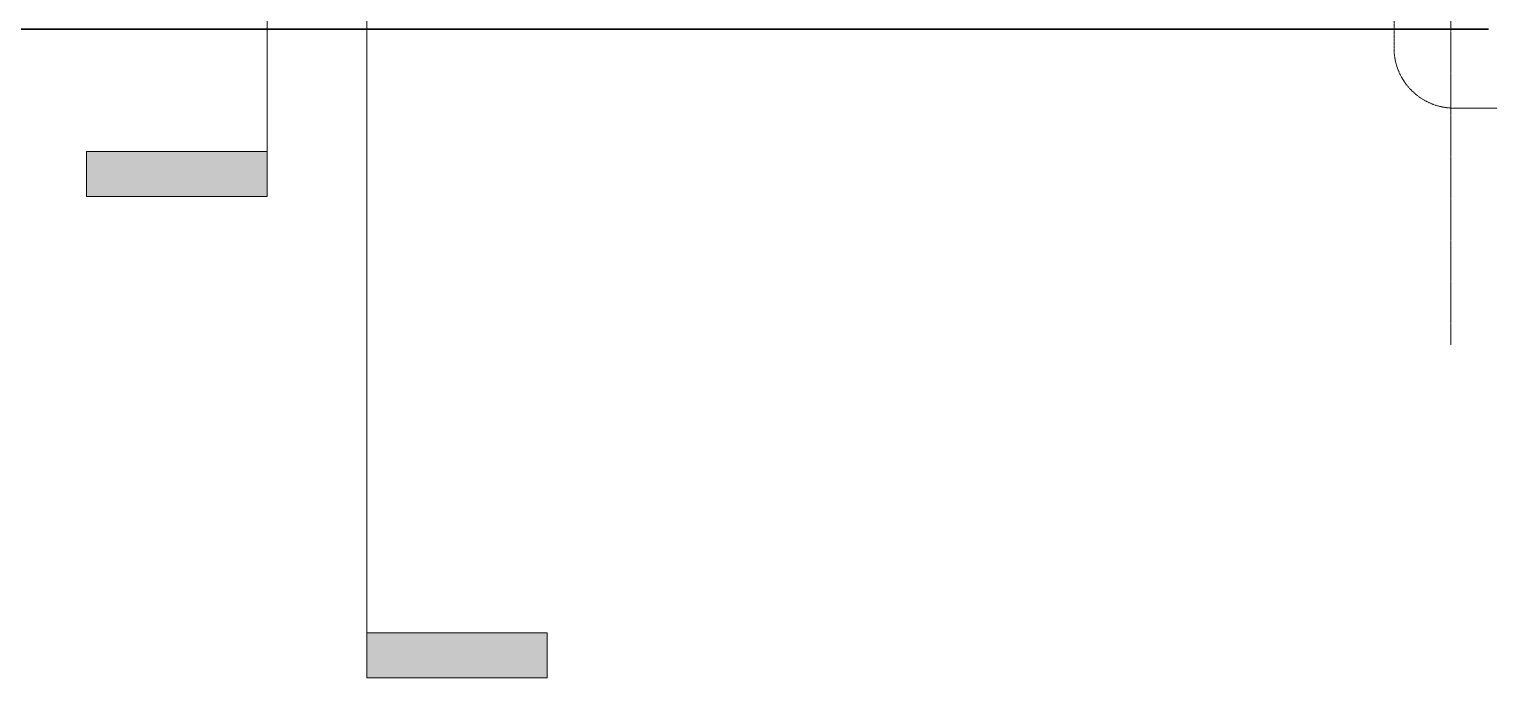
# Model space of a CAD drawing. Header units: inches. Extents: x -27425 to 3657, y -265 to 853.
# Drawn here: x -4074 to -3491, y -265 to -6 of the extents above; entities that cross this region are included whole.
import ezdxf

# ---------------------------------------------------------------- set-up
doc = ezdxf.new("R2010")
doc.units = ezdxf.units.IN
doc.header["$MEASUREMENT"] = 0
doc.linetypes.add('Dash Dot 3_16_', pattern=[0.3125, 0.1875, -0.0625, 0, -0.0625])
doc.linetypes.add('Grid Line 1_2_', pattern=[0.875, 0.5, -0.125, 0.125, -0.125])
for name, color, linetype, lineweight in [('A-ANNO-SYMB', 150, 'Continuous', 9), ('C-TOPO', 7, 'Continuous', 9), ('G-ANNO-SYMB', 111, 'Continuous', 9), ('S-GRID', 1, 'Continuous', 9)]:
    doc.layers.add(name, color=color, linetype=linetype, lineweight=lineweight)

# ---------------------------------------------------------------- blocks, each defined once
blk = doc.blocks.new('Section - 3_32_ x 3_8_-18514-Section 8')
at = {"layer": 'G-ANNO-SYMB'}
blk.add_hatch(color=256, dxfattribs=at).paths.add_polyline_path([(-25462.9, -54.82), (-25390.9, -54.82), (-25390.9, -72.82), (-25462.9, -72.82)], flags=0)
for p, q in [((-25462.9, -54.82), (-25462.9, -72.82)), ((-25390.9, -54.82), (-25462.9, -54.82)), ((-25390.9, -72.82), (-25390.9, -54.82)), ((-25462.9, -72.82), (-25390.9, -72.82))]:
    blk.add_line(p, q, dxfattribs=at)

msp = doc.modelspace()

# ---------------------------------------------------------------- linework, layer by layer
at = {"layer": 'A-ANNO-SYMB', "linetype": 'Dash Dot 3_16_'}
for p, q in [((-3529.08, 248.63), (-3529.08, -13.51)), ((-3505.08, -37.51), (-3384.37, -37.51))]:
    msp.add_line(p, q, dxfattribs=at)
msp.add_arc((-3505.08, -13.51), 24, 180, 270, dxfattribs=at)
at = {"layer": 'C-TOPO', "lineweight": 35}
for p, q in [((-7524.9, -6.01), (-3533.52, -6.01)), ((-3533.52, -6.01), (-3491.38, -6.01))]:
    msp.add_line(p, q, dxfattribs=at)
at = {"layer": 'C-TOPO'}
for q in [(-7524.9, -6.01), (-3491.38, -6.01)]:
    msp.add_line((-3533.52, -6.01), q, dxfattribs=at)
at = {"layer": 'G-ANNO-SYMB'}
for p, q in [((-3978.68, 737.16), (-3978.68, -54.82)), ((-3938.92, 543.45), (-3938.92, -246.82))]:
    msp.add_line(p, q, dxfattribs=at)
at = {"layer": 'S-GRID', "linetype": 'Grid Line 1_2_'}
msp.add_line((-3506.38, -132), (-3506.38, 573.76), dxfattribs=at)

# ---------------------------------------------------------------- block references
at = {"layer": 'G-ANNO-SYMB'}
msp.add_blockref('Section - 3_32_ x 3_8_-18514-Section 8', (21412.22, 0), dxfattribs=at)
at = {"layer": 'G-ANNO-SYMB', "extrusion": (0, 0, -1)}
msp.add_blockref('Section - 3_32_ x 3_8_-18514-Section 8', (29329.82, -192), dxfattribs=at)

doc.saveas('drawing.dxf')
